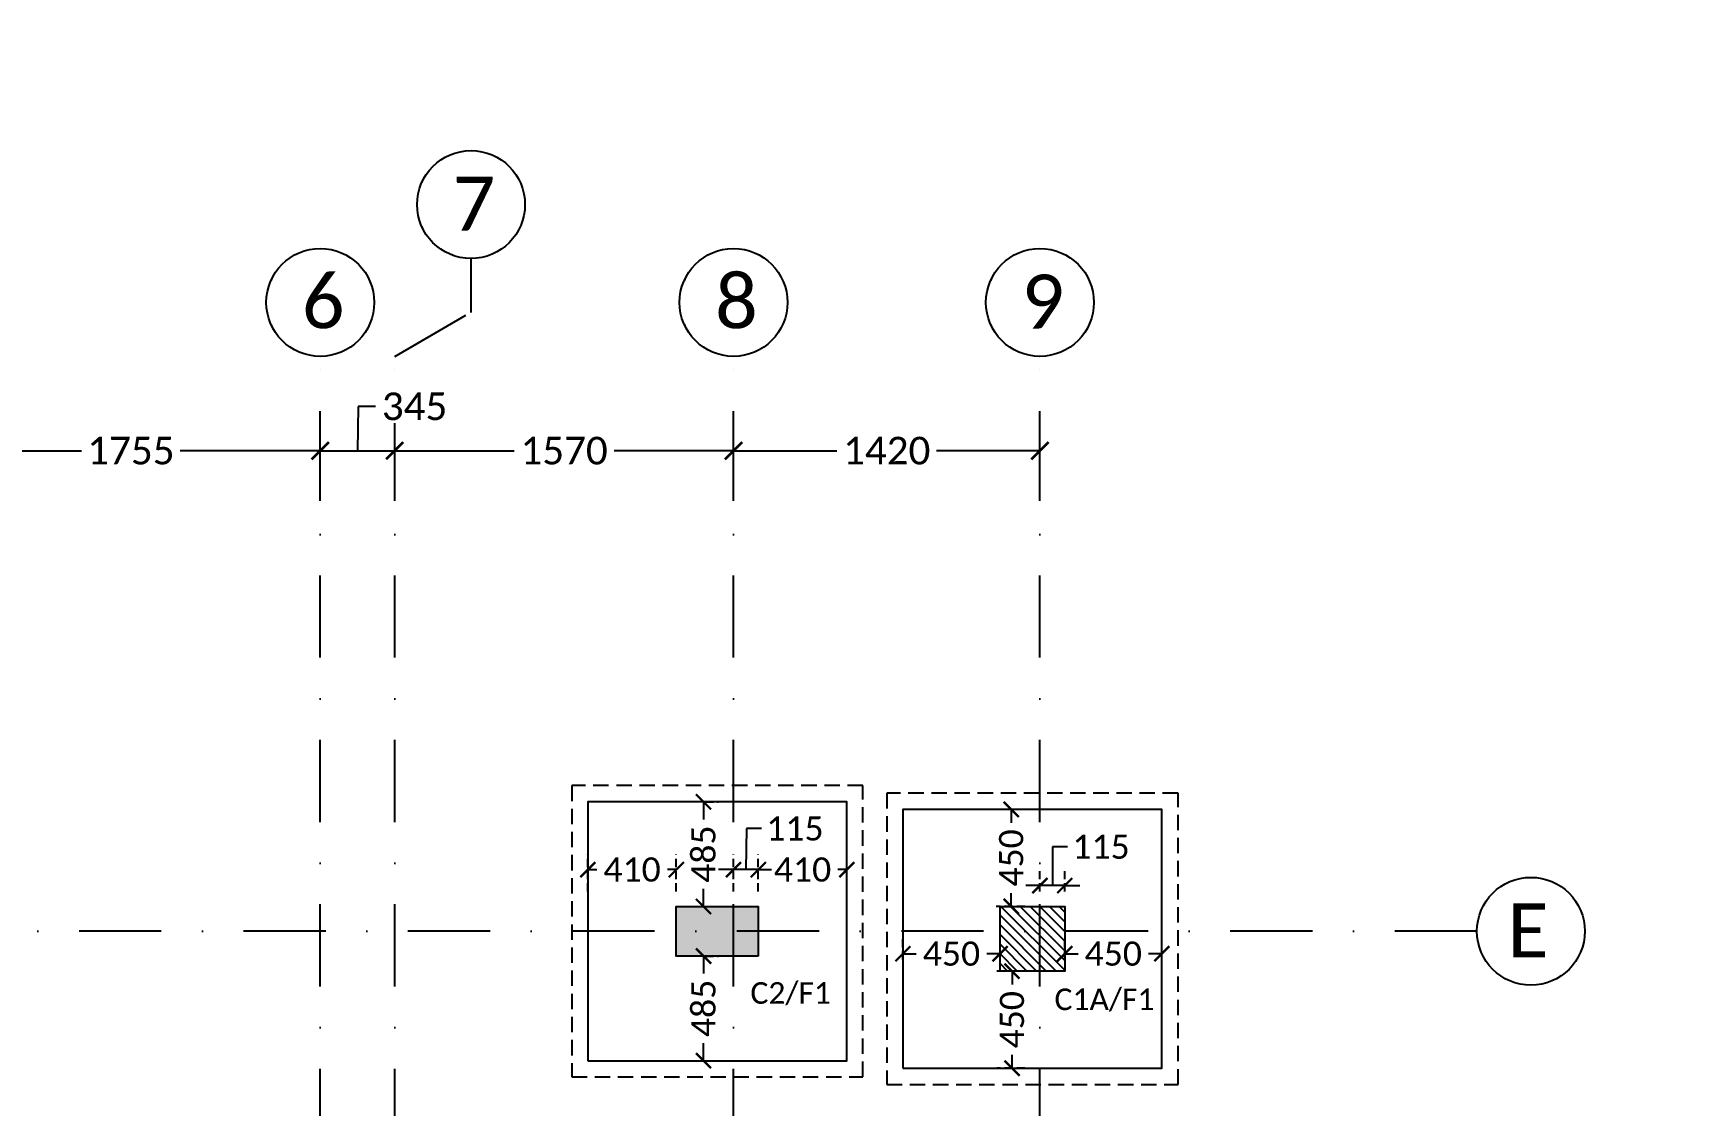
# Model space of a CAD drawing. Header units: millimetres. Extents: x -176651 to 954389, y -469666 to 486614.
# Drawn here: x 828956 to 836584, y 179829 to 184799 of the extents above; entities that cross this region are included whole.
import ezdxf
from ezdxf.xclip import XClip

# ---------------------------------------------------------------- set-up
doc = ezdxf.new("R2010")
doc.units = ezdxf.units.MM
doc.header["$LTSCALE"] = 150
doc.header["$XCLIPFRAME"] = 2
for name, pattern in [('3BHK-W(SB)$0$HIDDEN', [0.375, 0.25, -0.125]), ('DASHDOTX2', [50.8, 25.4, -12.7, 0, -12.7]), ('HIDDEN2', [4.7625, 3.175, -1.5875])]:
    doc.linetypes.add(name, pattern=pattern)
for name, color, linetype in [('ad-Column', 3, 'Continuous'), ('ad-Column Hatch', 125, 'Continuous'), ('ad-Footing line', 2, 'Continuous'), ('ad-Grid', 8, 'DASHDOTX2'), ('ad-PCC line', 8, 'HIDDEN2'), ('ad-RCC', 3, 'Continuous'), ('ad-RCC Hatch', 125, 'Continuous'), ('ad-Road', 2, 'Continuous'), ('ad-Road Hatch', 8, 'Continuous'), ('ad-Text main', 7, 'Continuous')]:
    doc.layers.add(name, color=color, linetype=linetype)
doc.layers.add('ad-Foundation text', color=6, linetype='Continuous', true_color=0xff00ff)
doc.layers.add('ad-Internal Dimensions', color=5, linetype='Continuous', true_color=0x0000ff)
doc.layers.add('ad-Grid Dimension', color=6, linetype='Continuous', lineweight=0, true_color=0xff00ff)
doc.styles.get("Standard").update_dxf_attribs({"font": 'calibril.ttf'})
doc.dimstyles.new('A-75-DIM-INT (Framing)', dxfattribs={"dimscale": 100, "dimtxt": 1.6, "dimasz": 1, "dimexe": 1, "dimexo": 1, "dimgap": 0.5, "dimtad": 0, "dimdec": 0, "dimdsep": 46, "dimtxsty": 'Standard', "dimblk": 'ARCHTICK', "dimcen": 0.025, "dimclrd": 5, "dimclre": 5, "dimclrt": 256, "dimazin": 2, "dimtfac": 1, "dimtdec": 0, "dimtmove": 1, "dimatfit": 0, "dimldrblk": 'ARCHTICK', "dimfxl": 1, "dimtfill": 1, "dimtolj": 1, "dimtzin": 0, "dimarcsym": 0})

# ---------------------------------------------------------------- blocks, each defined once
blk = doc.blocks.new('A$C4fb60e89')
at = {"layer": 'ad-Road Hatch', "ltscale": 5, "transparency": 33554687}
h = blk.add_hatch(dxfattribs=at)
h.set_pattern_fill('AR-HBONE', color=256, scale=15)
h.set_pattern_definition([(45, (-193247.7, -428758.8), (0, 2155.2615), [4572, -1524]), (135, (-192170.1, -427681.1), (2e-13, 2155.2615), [4572, -1524])])
h.paths.add_polyline_path([(175594.5, -250241), (169177.9, -249341.1), (167473.5, -249057.1), (167473.5, -138693.9), (101313.5, -138693.9), (101313.5, -199953.9), (101307.7, -237994.6), (101040.4, -268291), (101007.7, -280967.7), (101066.4, -293683.6), (101242.5, -311127.2), (100909.9, -319343.6), (100949.1, -333937.5), (100668.7, -366959.6), (100727.3, -390982.9), (100668.7, -404585.6), (100538.2, -420418.5), (100466.5, -428758.8), (92426.2, -427265.5), (92163.5, -427209.5), (92163.5, -321453.9), (24803.5, -321453.9), (24803.5, -412960.5), (15653.5, -411028.6), (15653.5, -321452.2), (-19535.1, -321452.2), (-34427.5, -319476.7), (-65207.4, -315394.6), (-171770.1, -301268.1), (-185853.9, -298333.1), (-193247.7, -296831.5), (-193244, -292907.6), (-191913.8, -285219.4), (-191838.8, -284678.8), (-183397.4, -286393.2), (-169722.9, -289242.8), (-53141.2, -304697.5), (-18730.1, -309262.2), (15653.3, -309262.2), (15653.5, 703.4), (24803.5, 1114.6), (24803.5, -129543.9), (92163.5, -129543.9), (92163.5, 15133.3), (101313.5, 17712.8), (101313.5, -129543.9), (167473.5, -129543.9), (167473.5, 35551.6), (175738, 37855), (175848.8, 28595.3), (175835.8, 25947.4), (175777.1, 14040.5), (175855.3, 2315.8), (175659.7, -18036.1), (175731.4, -34038.6), (175718.4, -46839.2), (175672.7, -63402.4), (175816.2, -82071.9), (175542.3, -106356), (175490.2, -124640.8), (175574.9, -145018.8), (175731.4, -168892), (175796.6, -181268.8), (175796.6, -192667.4), (175744.5, -208200.3), (175829.2, -223276.8), (175887.9, -234871.1)])
h.paths.add_polyline_path([(24803.5, -309263.9), (92163.5, -309263.9), (92163.5, -138693.9), (24803.5, -138693.9)], flags=16)
blk = doc.blocks.new("Plot's Boundary")
at = {"layer": 'ad-Road', "ltscale": 5}
blk.add_blockref('A$C4fb60e89', (191838.8, 428758.8), dxfattribs=at)
blk = doc.blocks.new('A$C42b14ea2')
at = {"layer": 'ad-RCC Hatch', "transparency": 33554687}
h = blk.add_hatch(dxfattribs=at)
h.set_pattern_fill('ANSI31', color=256, scale=10)
h.set_pattern_definition([(45, (8643.536, 7380), (-22.45064, 22.45064), [])])
h.paths.add_polyline_path([(0, 0), (300, 0), (300, 300), (0, 300)])
at = {"layer": 'ad-RCC'}
blk.add_lwpolyline([(0, 0), (300, 0), (300, 300), (0, 300)], close=True, dxfattribs=at)
blk = doc.blocks.new('zw$6AA0')
at = {"layer": 'ad-Column Hatch', "transparency": 33554687}
h = blk.add_hatch(color=256, dxfattribs=at)
h.dxf.hatch_style = 1
h.paths.add_polyline_path([(0, -230), (380, -230), (380, 0), (0, 0)])
at = {"layer": 'ad-Column'}
blk.add_lwpolyline([(0, -230), (380, -230), (380, 0), (0, 0)], close=True, dxfattribs=at)
blk = doc.blocks.new('1215E_Columns')
at = {"xscale": -1, "rotation": 180.0000000000004}
blk.add_blockref('A$C42b14ea2', (11495, 12355), dxfattribs=at)
at = {"layer": 'ad-Column', "xscale": -1, "rotation": 359.9999999999996}
blk.add_blockref('zw$6AA0', (10375, 12355), dxfattribs=at)
blk = doc.blocks.new('_ArchTick')
at = {"color": 0, "linetype": 'ByBlock', "const_width": 0.15}
blk.add_lwpolyline([(-0.5, -0.5), (0.5, 0.5)], dxfattribs=at)
blk = doc.blocks.new('*D238')
at = {"layer": 'ad-Grid Dimension', "lineweight": -2}
for p, q in [((6590, 14234.9), (6590, 14547.4)), ((8345, 14234.9), (8345, 14547.4)), ((6590, 14467.4), (7239, 14467.4)), ((8345, 14467.4), (7696, 14467.4))]:
    blk.add_line(p, q, dxfattribs=at)
at = {"layer": 'Defpoints', "color": 0}
for p in [(8345, 14467.4), (6590, 14154.9), (8345, 14154.9)]:
    blk.add_point(p, dxfattribs=at)
at = {"layer": 'ad-Grid Dimension', "lineweight": -2, "xscale": 80, "yscale": 80, "zscale": 80, "rotation": 180}
blk.add_blockref('_ArchTick', (6590, 14467.4), dxfattribs=at)
at = {"layer": 'ad-Grid Dimension', "lineweight": -2, "xscale": 80, "yscale": 80, "zscale": 80}
blk.add_blockref('_ArchTick', (8345, 14467.4), dxfattribs=at)
at = {"layer": 'ad-Grid Dimension', "insert": (7467.5, 14467.4), "char_height": 128, "attachment_point": 5, "bg_fill": 3, "box_fill_scale": 1.1, "bg_fill_color": 257, "bg_fill_transparency": 0}
blk.add_mtext('\\A1;1755', dxfattribs=at)
blk = doc.blocks.new('*D239')
at = {"layer": 'ad-Grid Dimension', "lineweight": -2}
for p, q in [((8690, 14234.9), (8690, 14547.4)), ((10260, 14234.9), (10260, 14547.4)), ((8690, 14467.4), (9243.8, 14467.4)), ((10260, 14467.4), (9706.2, 14467.4))]:
    blk.add_line(p, q, dxfattribs=at)
at = {"layer": 'Defpoints', "color": 0}
for p in [(10260, 14467.4), (8690, 14154.9), (10260, 14154.9)]:
    blk.add_point(p, dxfattribs=at)
at = {"layer": 'ad-Grid Dimension', "lineweight": -2, "xscale": 80, "yscale": 80, "zscale": 80, "rotation": 180}
blk.add_blockref('_ArchTick', (8690, 14467.4), dxfattribs=at)
at = {"layer": 'ad-Grid Dimension', "lineweight": -2, "xscale": 80, "yscale": 80, "zscale": 80}
blk.add_blockref('_ArchTick', (10260, 14467.4), dxfattribs=at)
at = {"layer": 'ad-Grid Dimension', "insert": (9475, 14467.4), "char_height": 128, "attachment_point": 5, "bg_fill": 3, "box_fill_scale": 1.1, "bg_fill_color": 257, "bg_fill_transparency": 0}
blk.add_mtext('\\A1;1570', dxfattribs=at)
blk = doc.blocks.new('*D232')
at = {"layer": 'ad-Grid Dimension', "lineweight": -2}
for p, q in [((10260, 14234.9), (10260, 14547.4)), ((11680, 14234.9), (11680, 14547.4)), ((10260, 14467.4), (10738.8, 14467.4)), ((11680, 14467.4), (11201.2, 14467.4))]:
    blk.add_line(p, q, dxfattribs=at)
at = {"layer": 'Defpoints', "color": 0}
for p in [(11680, 14467.4), (10260, 14154.9), (11680, 14154.9)]:
    blk.add_point(p, dxfattribs=at)
at = {"layer": 'ad-Grid Dimension', "lineweight": -2, "xscale": 80, "yscale": 80, "zscale": 80, "rotation": 180}
blk.add_blockref('_ArchTick', (10260, 14467.4), dxfattribs=at)
at = {"layer": 'ad-Grid Dimension', "lineweight": -2, "xscale": 80, "yscale": 80, "zscale": 80}
blk.add_blockref('_ArchTick', (11680, 14467.4), dxfattribs=at)
at = {"layer": 'ad-Grid Dimension', "insert": (10970, 14467.4), "char_height": 128, "attachment_point": 5, "bg_fill": 3, "box_fill_scale": 1.1, "bg_fill_color": 257, "bg_fill_transparency": 0}
blk.add_mtext('\\A1;1420', dxfattribs=at)
blk = doc.blocks.new('*D233')
at = {"layer": 'ad-Grid Dimension', "lineweight": -2}
for p, q in [((8520.9, 14672.8), (8517.5, 14467.4)), ((8600.9, 14672.8), (8520.9, 14672.8)), ((8345, 14234.9), (8345, 14547.4)), ((8690, 14234.9), (8690, 14547.4)), ((8345, 14467.4), (8690, 14467.4))]:
    blk.add_line(p, q, dxfattribs=at)
at = {"layer": 'Defpoints', "color": 0}
for p in [(8690, 14467.4), (8345, 14154.9), (8690, 14154.9)]:
    blk.add_point(p, dxfattribs=at)
at = {"layer": 'ad-Grid Dimension', "lineweight": -2, "xscale": 80, "yscale": 80, "zscale": 80, "rotation": 180}
blk.add_blockref('_ArchTick', (8345, 14467.4), dxfattribs=at)
at = {"layer": 'ad-Grid Dimension', "lineweight": -2, "xscale": 80, "yscale": 80, "zscale": 80}
blk.add_blockref('_ArchTick', (8690, 14467.4), dxfattribs=at)
at = {"layer": 'ad-Grid Dimension', "insert": (8782, 14672.8), "char_height": 128, "attachment_point": 5, "bg_fill": 3, "box_fill_scale": 1.1, "bg_fill_color": 257, "bg_fill_transparency": 0}
blk.add_mtext('\\A1;345', dxfattribs=at)
blk = doc.blocks.new('A$C71157536')
at = {"layer": 'ad-Footing line'}
for points in [[(-790, 11640), (410, 11640), (410, 12840), (-790, 12840)], [(670, 11605), (1870, 11605), (1870, 12805), (670, 12805)]]:
    blk.add_lwpolyline(points, close=True, dxfattribs=at)
at = {"layer": 'ad-PCC line', "ltscale": 0.15}
for points in [[(-865, 11565), (485, 11565), (485, 12915), (-865, 12915)], [(595, 11530), (1945, 11530), (1945, 12880), (595, 12880)]]:
    blk.add_lwpolyline(points, close=True, dxfattribs=at)
blk = doc.blocks.new('A$Cfb9dcffd')
at = {"layer": 'ad-Foundation text', "char_height": 100, "attachment_point": 5}
for s, insert, width in [('\\pxt5;C2/F1', (149.9, 11950.7), 349.312), ('\\pxt5;C1A/F1', (1604, 11921.3), 382.445)]:
    blk.add_mtext(s, dxfattribs=dict(at, insert=insert, width=width))
blk = doc.blocks.new('*D109')
at = {"layer": 'ad-Internal Dimensions', "lineweight": -2}
for p, q in [((10319.4, 361.1), (10317.5, 170.7)), ((10389.4, 361.1), (10319.4, 361.1)), ((10260, 170.7), (10190, 170.7)), ((10375, 170.7), (10260, 170.7)), ((10375, 170.7), (10445, 170.7))]:
    blk.add_line(p, q, dxfattribs=at)
at = {"layer": 'ad-Internal Dimensions', "linetype": '3BHK-W(SB)$0$HIDDEN', "lineweight": -2}
for p, q in [((10260, 70), (10260, 240.7)), ((10375, 70), (10375, 240.7))]:
    blk.add_line(p, q, dxfattribs=at)
at = {"layer": 'Defpoints', "color": 0}
for p in [(10260, 170.7), (10260, 0), (10375, 0)]:
    blk.add_point(p, dxfattribs=at)
at = {"layer": 'ad-Internal Dimensions', "lineweight": -2, "xscale": 70, "yscale": 70, "zscale": 70}
blk.add_blockref('_ArchTick', (10260, 170.7), dxfattribs=at)
at = {"layer": 'ad-Internal Dimensions', "lineweight": -2, "xscale": 70, "yscale": 70, "zscale": 70, "rotation": 180}
blk.add_blockref('_ArchTick', (10375, 170.7), dxfattribs=at)
at = {"layer": 'ad-Internal Dimensions', "insert": (10544.6, 361.1), "char_height": 112, "attachment_point": 5, "bg_fill": 3, "box_fill_scale": 1.1, "bg_fill_color": 257, "bg_fill_transparency": 0}
blk.add_mtext('\\A1;115', dxfattribs=at)
blk = doc.blocks.new('*D110')
at = {"layer": 'ad-Internal Dimensions', "lineweight": -2}
for p, q in [((10121, 485), (10121, 403.5)), ((10121, 0), (10121, 81.5))]:
    blk.add_line(p, q, dxfattribs=at)
at = {"layer": 'ad-Internal Dimensions', "linetype": '3BHK-W(SB)$0$HIDDEN', "lineweight": -2}
for p, q in [((10130, 485), (10191, 485)), ((10130, 0), (10191, 0))]:
    blk.add_line(p, q, dxfattribs=at)
at = {"layer": 'Defpoints', "color": 0}
for p in [(10060, 485), (10121, 485), (10060, 0)]:
    blk.add_point(p, dxfattribs=at)
at = {"layer": 'ad-Internal Dimensions', "lineweight": -2, "xscale": 70, "yscale": 70, "zscale": 70}
for p, rotation in [((10121, 485), 90), ((10121, 0), 270)]:
    blk.add_blockref('_ArchTick', p, dxfattribs=dict(at, rotation=rotation))
at = {"layer": 'ad-Internal Dimensions', "insert": (10121, 242.5), "char_height": 112, "attachment_point": 5, "rotation": 90, "bg_fill": 3, "box_fill_scale": 1.1, "bg_fill_color": 257, "bg_fill_transparency": 0}
blk.add_mtext('\\A1;485', dxfattribs=at)
blk = doc.blocks.new('*D111')
at = {"layer": 'ad-Internal Dimensions', "linetype": '3BHK-W(SB)$0$HIDDEN', "lineweight": -2}
for p, q in [((9585, 70), (9585, 240.7)), ((9995, 70), (9995, 240.7))]:
    blk.add_line(p, q, dxfattribs=at)
at = {"layer": 'ad-Internal Dimensions', "lineweight": -2}
for p, q in [((9585, 170.7), (9626.6, 170.7)), ((9995, 170.7), (9953.4, 170.7))]:
    blk.add_line(p, q, dxfattribs=at)
at = {"layer": 'Defpoints', "color": 0}
for p in [(9995, 170.7), (9585, 0), (9995, 0)]:
    blk.add_point(p, dxfattribs=at)
at = {"layer": 'ad-Internal Dimensions', "lineweight": -2, "xscale": 70, "yscale": 70, "zscale": 70}
for p, rotation in [((9585, 170.7), 180), ((9995, 170.7), 360)]:
    blk.add_blockref('_ArchTick', p, dxfattribs=dict(at, rotation=rotation))
at = {"layer": 'ad-Internal Dimensions', "insert": (9790, 170.7), "char_height": 112, "attachment_point": 5, "bg_fill": 3, "box_fill_scale": 1.1, "bg_fill_color": 257, "bg_fill_transparency": 0}
blk.add_mtext('\\A1;410', dxfattribs=at)
blk = doc.blocks.new('*D112')
at = {"layer": 'ad-Internal Dimensions', "lineweight": -2}
for p, q in [((10121, -230), (10121, -311.5)), ((10121, -715), (10121, -633.5))]:
    blk.add_line(p, q, dxfattribs=at)
at = {"layer": 'ad-Internal Dimensions', "linetype": '3BHK-W(SB)$0$HIDDEN', "lineweight": -2}
for p, q in [((10130, -230), (10191, -230)), ((10130, -715), (10191, -715))]:
    blk.add_line(p, q, dxfattribs=at)
at = {"layer": 'Defpoints', "color": 0}
for p in [(10060, -230), (10121, -230), (10060, -715)]:
    blk.add_point(p, dxfattribs=at)
at = {"layer": 'ad-Internal Dimensions', "lineweight": -2, "xscale": 70, "yscale": 70, "zscale": 70}
for p, rotation in [((10121, -230), 90), ((10121, -715), 270)]:
    blk.add_blockref('_ArchTick', p, dxfattribs=dict(at, rotation=rotation))
at = {"layer": 'ad-Internal Dimensions', "insert": (10121, -472.5), "char_height": 112, "attachment_point": 5, "rotation": 90, "bg_fill": 3, "box_fill_scale": 1.1, "bg_fill_color": 257, "bg_fill_transparency": 0}
blk.add_mtext('\\A1;485', dxfattribs=at)
blk = doc.blocks.new('*D118')
at = {"layer": 'ad-Internal Dimensions', "linetype": '3BHK-W(SB)$0$HIDDEN', "lineweight": -2}
for p, q in [((10375, 70), (10375, 240.7)), ((10785, 70), (10785, 240.7))]:
    blk.add_line(p, q, dxfattribs=at)
at = {"layer": 'ad-Internal Dimensions', "lineweight": -2}
for p, q in [((10375, 170.7), (10416.6, 170.7)), ((10785, 170.7), (10743.4, 170.7))]:
    blk.add_line(p, q, dxfattribs=at)
at = {"layer": 'Defpoints', "color": 0}
for p in [(10785, 170.7), (10375, 0), (10785, 0)]:
    blk.add_point(p, dxfattribs=at)
at = {"layer": 'ad-Internal Dimensions', "lineweight": -2, "xscale": 70, "yscale": 70, "zscale": 70, "rotation": 180}
blk.add_blockref('_ArchTick', (10375, 170.7), dxfattribs=at)
at = {"layer": 'ad-Internal Dimensions', "lineweight": -2, "xscale": 70, "yscale": 70, "zscale": 70}
blk.add_blockref('_ArchTick', (10785, 170.7), dxfattribs=at)
at = {"layer": 'ad-Internal Dimensions', "insert": (10580, 170.7), "char_height": 112, "attachment_point": 5, "bg_fill": 3, "box_fill_scale": 1.1, "bg_fill_color": 257, "bg_fill_transparency": 0}
blk.add_mtext('\\A1;410', dxfattribs=at)
blk = doc.blocks.new('*D155')
at = {"layer": 'ad-Internal Dimensions', "linetype": '3BHK-W(SB)$0$HIDDEN', "lineweight": -2}
for p, q in [((11795, -246), (11795, -149.1)), ((12245, -246), (12245, -149.1))]:
    blk.add_line(p, q, dxfattribs=at)
at = {"layer": 'ad-Internal Dimensions', "lineweight": -2}
for p, q in [((11795, -219.1), (11856.6, -219.1)), ((12245, -219.1), (12183.4, -219.1))]:
    blk.add_line(p, q, dxfattribs=at)
at = {"layer": 'Defpoints', "color": 0}
for p in [(12245, -219.1), (11795, -316), (12245, -316)]:
    blk.add_point(p, dxfattribs=at)
at = {"layer": 'ad-Internal Dimensions', "lineweight": -2, "xscale": 70, "yscale": 70, "zscale": 70, "rotation": 180}
blk.add_blockref('_ArchTick', (11795, -219.1), dxfattribs=at)
at = {"layer": 'ad-Internal Dimensions', "lineweight": -2, "xscale": 70, "yscale": 70, "zscale": 70}
blk.add_blockref('_ArchTick', (12245, -219.1), dxfattribs=at)
at = {"layer": 'ad-Internal Dimensions', "insert": (12020, -219.1), "char_height": 112, "attachment_point": 5, "bg_fill": 3, "box_fill_scale": 1.1, "bg_fill_color": 257, "bg_fill_transparency": 0}
blk.add_mtext('\\A1;450', dxfattribs=at)
blk = doc.blocks.new('*D156')
at = {"layer": 'ad-Internal Dimensions', "linetype": '3BHK-W(SB)$0$HIDDEN', "lineweight": -2}
for p, q in [((11045, -246), (11045, -149.1)), ((11495, -246), (11495, -149.1))]:
    blk.add_line(p, q, dxfattribs=at)
at = {"layer": 'ad-Internal Dimensions', "lineweight": -2}
for p, q in [((11045, -219.1), (11106.6, -219.1)), ((11495, -219.1), (11433.4, -219.1))]:
    blk.add_line(p, q, dxfattribs=at)
at = {"layer": 'Defpoints', "color": 0}
for p in [(11045, -219.1), (11045, -316), (11495, -316)]:
    blk.add_point(p, dxfattribs=at)
at = {"layer": 'ad-Internal Dimensions', "lineweight": -2, "xscale": 70, "yscale": 70, "zscale": 70, "rotation": 180}
blk.add_blockref('_ArchTick', (11045, -219.1), dxfattribs=at)
at = {"layer": 'ad-Internal Dimensions', "lineweight": -2, "xscale": 70, "yscale": 70, "zscale": 70}
blk.add_blockref('_ArchTick', (11495, -219.1), dxfattribs=at)
at = {"layer": 'ad-Internal Dimensions', "insert": (11270, -219.1), "char_height": 112, "attachment_point": 5, "bg_fill": 3, "box_fill_scale": 1.1, "bg_fill_color": 257, "bg_fill_transparency": 0}
blk.add_mtext('\\A1;450', dxfattribs=at)
blk = doc.blocks.new('*D157')
at = {"layer": 'ad-Internal Dimensions', "linetype": '3BHK-W(SB)$0$HIDDEN', "lineweight": -2}
for p, q in [((11610, 450), (11477, 450)), ((11610, 0), (11477, 0))]:
    blk.add_line(p, q, dxfattribs=at)
at = {"layer": 'ad-Internal Dimensions', "lineweight": -2}
for p, q in [((11547, 450), (11547, 388.4)), ((11547, 0), (11547, 61.6))]:
    blk.add_line(p, q, dxfattribs=at)
at = {"layer": 'Defpoints', "color": 0}
for p in [(11547, 450), (11680, 450), (11680, 0)]:
    blk.add_point(p, dxfattribs=at)
at = {"layer": 'ad-Internal Dimensions', "lineweight": -2, "xscale": 70, "yscale": 70, "zscale": 70}
for p, rotation in [((11547, 450), 90), ((11547, 0), 270)]:
    blk.add_blockref('_ArchTick', p, dxfattribs=dict(at, rotation=rotation))
at = {"layer": 'ad-Internal Dimensions', "insert": (11547, 225), "char_height": 112, "attachment_point": 5, "rotation": 90, "bg_fill": 3, "box_fill_scale": 1.1, "bg_fill_color": 257, "bg_fill_transparency": 0}
blk.add_mtext('\\A1;450', dxfattribs=at)
blk = doc.blocks.new('*D158')
at = {"layer": 'ad-Internal Dimensions', "linetype": '3BHK-W(SB)$0$HIDDEN', "lineweight": -2}
for p, q in [((11610, -300), (11480.7, -300)), ((11610, -750), (11480.7, -750))]:
    blk.add_line(p, q, dxfattribs=at)
at = {"layer": 'ad-Internal Dimensions', "lineweight": -2}
for p, q in [((11550.7, -300), (11550.7, -361.6)), ((11550.7, -750), (11550.7, -688.4))]:
    blk.add_line(p, q, dxfattribs=at)
at = {"layer": 'Defpoints', "color": 0}
for p in [(11680, -300), (11550.7, -750), (11680, -750)]:
    blk.add_point(p, dxfattribs=at)
at = {"layer": 'ad-Internal Dimensions', "lineweight": -2, "xscale": 70, "yscale": 70, "zscale": 70}
for p, rotation in [((11550.7, -300), 90), ((11550.7, -750), 270)]:
    blk.add_blockref('_ArchTick', p, dxfattribs=dict(at, rotation=rotation))
at = {"layer": 'ad-Internal Dimensions', "insert": (11550.7, -525), "char_height": 112, "attachment_point": 5, "rotation": 90, "bg_fill": 3, "box_fill_scale": 1.1, "bg_fill_color": 257, "bg_fill_transparency": 0}
blk.add_mtext('\\A1;450', dxfattribs=at)
blk = doc.blocks.new('*D164')
at = {"layer": 'ad-Internal Dimensions', "lineweight": -2}
for p, q in [((11738.1, 276.3), (11737.5, 96.9)), ((11808.1, 276.3), (11738.1, 276.3)), ((11680, 96.9), (11610, 96.9)), ((11795, 96.9), (11680, 96.9)), ((11795, 96.9), (11865, 96.9))]:
    blk.add_line(p, q, dxfattribs=at)
at = {"layer": 'ad-Internal Dimensions', "linetype": '3BHK-W(SB)$0$HIDDEN', "lineweight": -2}
for p, q in [((11680, 70), (11680, 166.9)), ((11795, 70), (11795, 166.9))]:
    blk.add_line(p, q, dxfattribs=at)
at = {"layer": 'Defpoints', "color": 0}
for p in [(11680, 96.9), (11680, 0), (11795, 0)]:
    blk.add_point(p, dxfattribs=at)
at = {"layer": 'ad-Internal Dimensions', "lineweight": -2, "xscale": 70, "yscale": 70, "zscale": 70}
blk.add_blockref('_ArchTick', (11680, 96.9), dxfattribs=at)
at = {"layer": 'ad-Internal Dimensions', "lineweight": -2, "xscale": 70, "yscale": 70, "zscale": 70, "rotation": 180}
blk.add_blockref('_ArchTick', (11795, 96.9), dxfattribs=at)
at = {"layer": 'ad-Internal Dimensions', "insert": (11963.2, 276.3), "char_height": 112, "attachment_point": 5, "bg_fill": 3, "box_fill_scale": 1.1, "bg_fill_color": 257, "bg_fill_transparency": 0}
blk.add_mtext('\\A1;115', dxfattribs=at)
blk = doc.blocks.new('1215E_Grid')
at = {"layer": 'ad-Grid', "ltscale": 0.1}
for points in [[(8345, -4020), (8345, 14905)], [(10260, -4020), (10260, 14905)], [(11680, -4020), (11680, 14905)], [(13705, 12240), (-1950, 12240)]]:
    blk.add_lwpolyline(points, dxfattribs=at)
at = {"layer": 'ad-Text main', "char_height": 250, "width": 227.385, "attachment_point": 5, "bg_fill": 2}
for s, insert in [('{\\fCalibri|b0|i0|c0|p34;6}', (8358.5, 15159)), ('{\\fCalibri|b0|i0|c0|p34;8}', (10273.5, 15159)), ('{\\fCalibri|b0|i0|c0|p34;9}', (11693.5, 15159)), ('{\\fCalibri|b0|i0|c0|p34;E}', (13941.5, 12244))]:
    blk.add_mtext(s, dxfattribs=dict(at, insert=insert))
at = {"layer": 'ad-Grid Dimension'}
for base, p1, p2, picture, middle in [((8345, 14467.4), (6590, 14154.9), (8345, 14154.9), '*D238', (7467.5, 14467.4)), ((10260, 14467.4), (8690, 14154.9), (10260, 14154.9), '*D239', (9475, 14467.4))]:
    dim = blk.add_linear_dim(base=base, p1=p1, p2=p2, dimstyle='A-75-DIM-INT (Framing)', override={"dimscale": 80, "dimblk": 'ArchTick', "dimclrd": 256, "dimclre": 256, "dimfxl": 10, "dimtfill": 1, "dimtfillclr": 0}, dxfattribs=at)
    dim.commit()
    dim.dimension.update_dxf_attribs({"geometry": picture, "text_midpoint": middle})
at = {"layer": 'ad-Grid', "ltscale": 0.1}
blk.add_lwpolyline([(9043.6, -4473.6), (9043.6, -4223.6), (8690, -4020), (8690, 14905), (9043.6, 15108.6), (9043.6, 15358.6)], dxfattribs=at)
at = {"layer": 'ad-Grid', "color": 7, "linetype": 'ByBlock'}
for centre in [(8345, 15155), (10260, 15155), (11680, 15155), (13955, 12240)]:
    blk.add_circle(centre, 250, dxfattribs=at)
at = {"layer": 'ad-Grid Dimension'}
dim = blk.add_linear_dim(base=(11680, 14467.4), p1=(10260, 14154.9), p2=(11680, 14154.9), dimstyle='A-75-DIM-INT (Framing)', override={"dimscale": 80, "dimblk": 'ArchTick', "dimclrd": 256, "dimclre": 256, "dimfxl": 10, "dimtfill": 1, "dimtfillclr": 0}, dxfattribs=at)
dim.commit()
dim.dimension.update_dxf_attribs({"geometry": '*D232', "text_midpoint": (10970, 14467.4)})
at = {"layer": 'ad-Text main', "insert": (9057, 15612.6), "char_height": 250, "width": 227.385, "attachment_point": 5, "bg_fill": 2}
blk.add_mtext('{\\fCalibri|b0|i0|c0|p34;7}', dxfattribs=at)
at = {"layer": 'ad-Grid Dimension'}
dim = blk.add_linear_dim(base=(8690, 14467.4), p1=(8345, 14154.9), p2=(8690, 14154.9), dimstyle='A-75-DIM-INT (Framing)', override={"dimscale": 80, "dimblk": 'ArchTick', "dimclrd": 256, "dimclre": 256, "dimfxl": 10, "dimtfill": 1, "dimtfillclr": 0}, dxfattribs=at)
dim.commit()
dim.dimension.update_dxf_attribs({"geometry": '*D233', "text_midpoint": (8640.9, 14672.8), "dimtype": 128})
at = {"layer": 'ad-Grid', "color": 7, "linetype": 'ByBlock'}
blk.add_circle((9043.6, 15608.6), 250, dxfattribs=at)
blk = doc.blocks.new('A$C07ffd91a')
at = {"layer": 'ad-Internal Dimensions'}
dim = blk.add_linear_dim(base=(10260, 170.7), p1=(10375, 0), p2=(10260, 0), angle=180, dimstyle='A-75-DIM-INT (Framing)', override={"dimscale": 70, "dimblk": 'ArchTick', "dimclrd": 256, "dimclre": 256, "dimfxl": 10, "dimtfill": 1, "dimtfillclr": 0}, dxfattribs=at)
dim.commit()
dim.dimension.update_dxf_attribs({"geometry": '*D109', "text_midpoint": (10424.4, 361.1), "dimtype": 128})
dim = blk.add_linear_dim(base=(11680, 96.9), p1=(11795, 0), p2=(11680, 0), dimstyle='A-75-DIM-INT (Framing)', override={"dimscale": 70, "dimclrd": 256, "dimclre": 256, "dimfxl": 10}, dxfattribs=at)
dim.commit()
dim.dimension.update_dxf_attribs({"geometry": '*D164', "text_midpoint": (11843.1, 276.3), "dimtype": 128})
for base, p1, p2, picture, middle in [((11045, -219.1), (11495, -316), (11045, -316), '*D156', (11270, -219.1)), ((12245, -219.1), (11795, -316), (12245, -316), '*D155', (12020, -219.1))]:
    dim = blk.add_linear_dim(base=base, p1=p1, p2=p2, dimstyle='A-75-DIM-INT (Framing)', override={"dimscale": 70, "dimclrd": 256, "dimclre": 256, "dimfxl": 10}, dxfattribs=at)
    dim.commit()
    dim.dimension.update_dxf_attribs({"geometry": picture, "text_midpoint": middle})
dim = blk.add_linear_dim(base=(10121, -230), p1=(10060, -715), p2=(10060, -230), angle=270, dimstyle='A-75-DIM-INT (Framing)', override={"dimscale": 70, "dimblk": 'ArchTick', "dimclrd": 256, "dimclre": 256, "dimfxl": 10, "dimtfill": 1, "dimtfillclr": 0}, dxfattribs=at)
dim.commit()
dim.dimension.update_dxf_attribs({"geometry": '*D112', "text_midpoint": (10121, -472.5)})
for base, p1, p2, angle, override, picture, middle in [((10121, 485), (10060, 0), (10060, 485), 270, {"dimscale": 70, "dimblk": 'ArchTick', "dimclrd": 256, "dimclre": 256, "dimfxl": 10, "dimtfill": 1, "dimtfillclr": 0}, '*D110', (10121, 242.5)), ((11547, 450), (11680, 0), (11680, 450), 90, {"dimscale": 70, "dimclrd": 256, "dimclre": 256, "dimfxl": 10}, '*D157', (11547, 225)), ((11550.7, -750), (11680, -300), (11680, -750), 90, {"dimscale": 70, "dimclrd": 256, "dimclre": 256, "dimfxl": 10}, '*D158', (11550.7, -525))]:
    dim = blk.add_linear_dim(base=base, p1=p1, p2=p2, angle=angle, dimstyle='A-75-DIM-INT (Framing)', override=override, dxfattribs=at)
    dim.commit()
    dim.dimension.update_dxf_attribs({"geometry": picture, "text_midpoint": middle})
dim = blk.add_linear_dim(base=(10785, 170.7), p1=(10375, 0), p2=(10785, 0), dimstyle='A-75-DIM-INT (Framing)', override={"dimscale": 70, "dimclrd": 256, "dimclre": 256, "dimfxl": 10}, dxfattribs=at)
dim.commit()
dim.dimension.update_dxf_attribs({"geometry": '*D118', "text_midpoint": (10580, 170.7)})
dim = blk.add_linear_dim(base=(9995, 170.7), p1=(9585, 0), p2=(9995, 0), angle=180, dimstyle='A-75-DIM-INT (Framing)', override={"dimscale": 70, "dimblk": 'ArchTick', "dimclrd": 256, "dimclre": 256, "dimfxl": 10, "dimtfill": 1, "dimtfillclr": 0}, dxfattribs=at)
dim.commit()
dim.dimension.update_dxf_attribs({"geometry": '*D111', "text_midpoint": (9790, 170.7)})

msp = doc.modelspace()

# ---------------------------------------------------------------- block references
ref = msp.add_blockref("Plot's Boundary", (565520, 0))
XClip(ref).set_block_clipping_path([(245322.2775057808, 154244.8999686334), (289002.2775057808, 204914.8999686334)])

# ---------------------------------------------------------------- next in the draw order: block references
msp.add_blockref('1215E_Columns', (821942.3, 168394.9))

# ---------------------------------------------------------------- next in the draw order: block references
msp.add_blockref('1215E_Grid', (821942.3, 168394.9))

# ---------------------------------------------------------------- next in the draw order: block references
msp.add_blockref('A$C71157536', (832317.3, 168394.9))
at = {"layer": 'ad-Foundation text'}
msp.add_blockref('A$Cfb9dcffd', (832317.3, 168394.9), dxfattribs=at)

# ---------------------------------------------------------------- next in the draw order: block references
at = {"layer": 'ad-Internal Dimensions'}
msp.add_blockref('A$C07ffd91a', (821942.3, 180749.9), dxfattribs=at)

doc.saveas('drawing.dxf')
